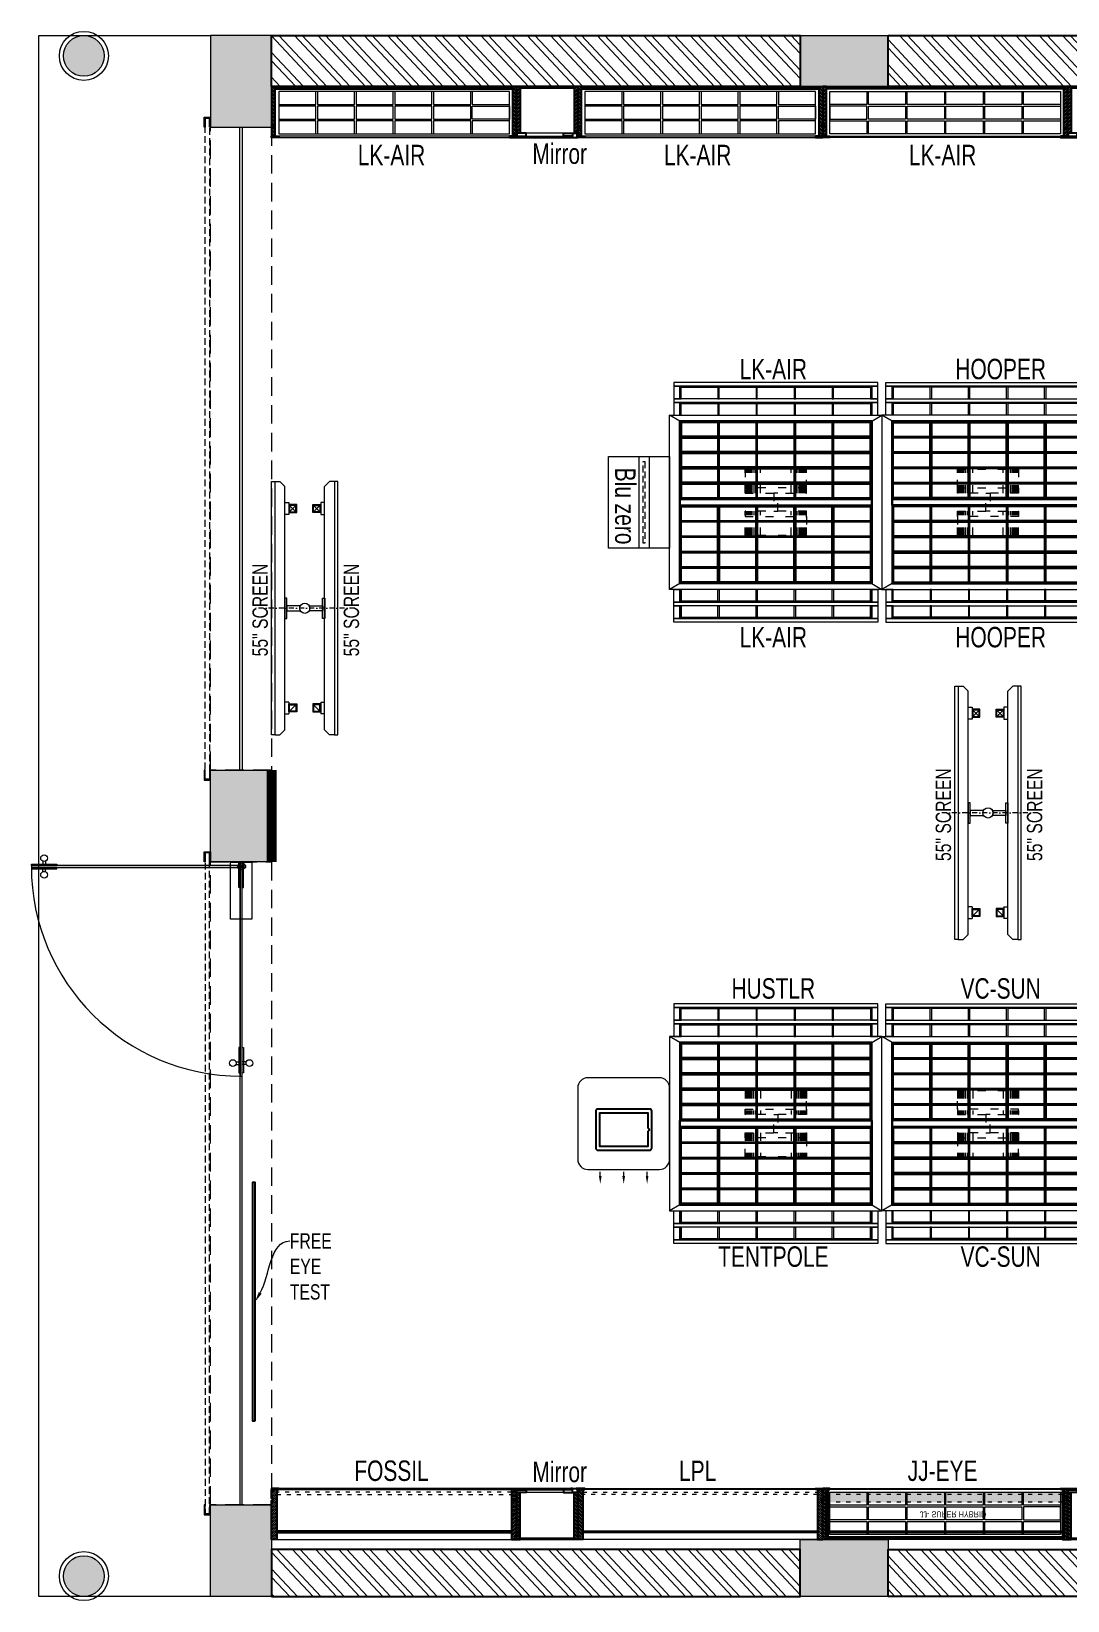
# Model space of a CAD drawing. Header units: feet. Extents: x 3559185 to 3582052, y -5471326 to -5463636.
# Drawn here: x 3559185 to 3564262, y -5471326 to -5463636 of the extents above; entities that cross this region are included whole.
import ezdxf
from ezdxf import colors
from ezdxf.entities.mleader import LeaderData, LeaderLine
from ezdxf.math import Vec2, Vec3

# ---------------------------------------------------------------- set-up
doc = ezdxf.new("R2010")
doc.units = ezdxf.units.FT
doc.header["$LTSCALE"] = 33
doc.header["$MEASUREMENT"] = 0
for name, pattern in [('a_p6_plan_L18$0$HIDDEN', [0.375, 0.25, -0.125]), ('ACAD_ISO03W100', [30, 12, -18]), ('D10_DASHED', [0.75, 0.5, -0.25]), ('DASHDOT2', [0.5, 0.25, -0.125, 0, -0.125]), ('HIDDENX2', [0.75, 0.5, -0.25])]:
    doc.linetypes.add(name, pattern=pattern)
for name, color, linetype, lineweight in [('A-Glazing', 4, 'Continuous', 20), ('A-shutter', 8, 'Continuous', 18), ('beam', 90, 'Continuous', 9), ('Column', 243, 'Continuous', 9), ('Glazing', 141, 'Continuous', 15), ('LENS-DIM', 252, 'Continuous', 5), ('LENS-FURNITURE', 13, 'Continuous', 9), ('LENS-TEXT', 31, 'Continuous', 5), ('LENS_DIMENSION', 193, 'Continuous', 0), ('LENS_TEXT', 31, 'Continuous', 5), ('LK-EQPMT', 3, 'Continuous', 18), ('LK-FF&E FLOOR', 1, 'Continuous', 9), ('LK-FF&E WALL', 1, 'Continuous', 9), ('LK-IT', 3, 'Continuous', 18), ('LK-MIRROR', 133, 'Continuous', 13), ('LN-ELEVATION-1', 81, 'Continuous', 25), ('LN-ELEVATION-2', 103, 'Continuous', 20), ('LN-ELEVATION-3', 125, 'Continuous', 18), ('LN-ELEVATION-4', 145, 'Continuous', 13), ('LN-ELEVATION-5', 167, 'Continuous', 5), ('LN-HATCH', 251, 'Continuous', 0), ('PLANO-TXT', 252, 'Continuous', 5), ('rolling shutter', 1, 'Continuous', 5), ('Steps', 4, 'Continuous', 9)]:
    doc.layers.add(name, color=color, linetype=linetype, lineweight=lineweight)
doc.layers.add('A-WALL', color=1, linetype='Continuous')
doc.styles.add('LK TXT', font='GILC____.TTF', dxfattribs={"height": 100})
doc.styles.get("Standard").update_dxf_attribs({"font": 'GILC____.TTF'})
pattern_1 = [(313.11, (-2978852.49, 5467675.42), (60.7760807, 56.89315), []), (313.11, (-2978853.79, 5467636.19), (60.7760807, 56.89315), [])]
pattern_2 = [(45, (7858054.0837, 3504049.203), (-4.4901280605, 4.4901280605), [])]

# ---------------------------------------------------------------- blocks, each defined once
blk = doc.blocks.new('*U49')
at = {"layer": 'A-shutter', "color": 5, "ltscale": 10}
for points in [[(41040926.6, -1561539.2), (41040926.6, -1561544.2), (41040881.6, -1561544.2), (41040881.6, -1561564.2), (41040926.6, -1561564.2), (41040926.6, -1561569.2), (41040876.6, -1561569.2), (41040876.6, -1561539.2)], [(41044076.6, -1561539.2), (41044076.6, -1561544.2), (41044121.6, -1561544.2), (41044121.6, -1561564.2), (41044076.6, -1561564.2), (41044076.6, -1561569.2), (41044126.6, -1561569.2), (41044126.6, -1561539.2)]]:
    blk.add_lwpolyline(points, close=True, dxfattribs=at)
at = {"layer": 'A-shutter', "color": 5, "linetype": 'HIDDENX2', "ltscale": 2}
blk.add_lwpolyline([(41040881.6, -1561544.2), (41040881.6, -1561564.2), (41044121.6, -1561564.2), (41044121.6, -1561544.2)], close=True, dxfattribs=at)
blk = doc.blocks.new('A$C12d2271f')
at = {"layer": 'Column'}
h = blk.add_hatch(color=8, dxfattribs=at)
h.dxf.hatch_style = 1
h.paths.add_polyline_path([(-22610, 7650, 1), (-22610, 7450, 1)])
h = blk.add_hatch(color=8, dxfattribs=at)
h.dxf.hatch_style = 1
h.paths.add_polyline_path([(-12700, 4050), (-12700, 3600), (-12400, 3600), (-12400, 4050)])
h.paths.add_polyline_path([(-12870, 7650), (-12870, 7400), (-12440, 7400), (-12440, 7650)])
h.paths.add_polyline_path([(-12870, 280), (-12870, 0), (-12440, 0), (-12440, 280)])
h.paths.add_polyline_path([(-15950, 4050), (-15950, 3600), (-15650, 3600), (-15650, 4050)])
h.paths.add_polyline_path([(-16110, 280), (-16110, 0), (-15680, 0), (-15680, 280)])
h.paths.add_polyline_path([(-19100, 280), (-19100, 0), (-18670, 0), (-18670, 280)])
h.paths.add_polyline_path([(-19100, 7650), (-19100, 7400), (-18670, 7400), (-18670, 7650)])
h.paths.add_polyline_path([(-16110, 7650), (-16110, 7400), (-15680, 7400), (-15680, 7650)])
h.paths.add_polyline_path([(-21990, 7650), (-21990, 7200), (-21690, 7200), (-21690, 7650)])
h.paths.add_polyline_path([(-21990, 4050), (-21990, 3600), (-21690, 3600), (-21690, 4050)])
h.paths.add_polyline_path([(-21990, 450), (-21990, 0), (-21690, 0), (-21690, 450)])
h = blk.add_hatch(color=8, dxfattribs=at)
h.dxf.hatch_style = 1
h.paths.add_polyline_path([(-22610, 0, 1), (-22610, 200, 1)])
at = {"layer": 'LN-HATCH'}
h = blk.add_hatch(dxfattribs=at)
h.set_pattern_fill('ANSI32', color=256, scale=222, angle=268.11)
h.set_pattern_definition(pattern_1)
h.paths.add_polyline_path([(-8740, 3960), (-12400, 3960), (-12400, 3685), (-8740, 3685)])
h.paths.add_polyline_path([(-12500, 3600), (-12700, 3600), (-12700, 280), (-12500, 280)])
h.paths.add_polyline_path([(-8640, 280), (-8440, 280), (-8440, 3600), (-8640, 3600)])
h.paths.add_polyline_path([(-5215, 280), (-5415, 280), (-5415, 3600), (-5215, 3600)])
h.paths.add_polyline_path([(-5215, 4050), (-5415, 4050), (-5415, 7400), (-5215, 7400)])
h.paths.add_polyline_path([(-8380, 7650), (-5575, 7650), (-5575, 7400), (-8380, 7400)])
h.paths.add_polyline_path([(-12440, 7650), (-8810, 7650), (-8810, 7400), (-12440, 7400)])
h.paths.add_polyline_path([(-15680, 7650), (-12870, 7650), (-12870, 7400), (-15680, 7400)])
h.paths.add_polyline_path([(-18670, 7650), (-16110, 7650), (-16110, 7400), (-18670, 7400)])
h.paths.add_polyline_path([(-21690, 7650), (-19100, 7650), (-19100, 7400), (-21690, 7400)])
h.paths.add_polyline_path([(-5145, 7650), (-2375, 7650), (-2375, 7400), (-5145, 7400)])
h.paths.add_polyline_path([(-1945, 7650), (-1115, 7650), (-1115, 7400), (-1945, 7400)])
h.paths.add_polyline_path([(-1945, 7400), (-2195, 7400), (-2195, 5230), (-1945, 5230), (-1945, 5380), (-250, 5380), (-250, 5630), (-1945, 5630)])
h.paths.add_polyline_path([(-250, 7400), (0, 7400), (0, 280), (-250, 280)])
h.paths.add_polyline_path([(-370, 7650), (-465, 7650), (-465, 7400), (-370, 7400)])
h = blk.add_hatch(dxfattribs=at)
h.set_pattern_fill('ANSI32', color=256, scale=222, angle=268.11)
h.set_pattern_definition(pattern_1)
h.paths.add_polyline_path([(-21690, 0), (-19100, 0), (-19100, 230), (-21690, 230)])
h.paths.add_polyline_path([(-16110, 0), (-18670, 0), (-18670, 230), (-16110, 230)])
h.paths.add_polyline_path([(-15680, 0), (-12870, 0), (-12870, 230), (-15680, 230)])
h.paths.add_polyline_path([(-8380, 0), (-5575, 0), (-5575, 230), (-8380, 230)])
at = {"layer": 'A-WALL'}
for points in [[(-21690, 7650), (-19100, 7650), (-19100, 7400), (-21690, 7400)], [(-18670, 7650), (-16110, 7650), (-16110, 7400), (-18670, 7400)], [(-21690, 0), (-19100, 0), (-19100, 230), (-21690, 230)], [(-16110, 0), (-18670, 0), (-18670, 230), (-16110, 230)]]:
    blk.add_lwpolyline(points, close=True, dxfattribs=at)
at = {"layer": 'beam', "linetype": 'a_p6_plan_L18$0$HIDDEN', "lineweight": 5, "ltscale": 11}
for points in [[(-21690, 4050), (-21990, 4050), (-21990, 7200), (-21690, 7200)], [(-21690, 450), (-21990, 450), (-21990, 3600), (-21690, 3600)]]:
    blk.add_lwpolyline(points, close=True, dxfattribs=at)
at = {"layer": 'Column'}
for points in [[(-21690, 7200), (-21690, 7650), (-21990, 7650), (-21990, 7200)], [(-18670, 7650), (-18670, 7400), (-19100, 7400), (-19100, 7650)], [(-21990, 3600), (-21990, 4050), (-21690, 4050), (-21690, 3600)], [(-21690, 0), (-21990, 0), (-21990, 450), (-21690, 450)], [(-18670, 280), (-18670, 0), (-19100, 0), (-19100, 280)]]:
    blk.add_lwpolyline(points, close=True, dxfattribs=at)
for centre, radius in [((-22610, 7550), 120), ((-22610, 7550), 100), ((-22610, 100), 120), ((-22610, 100), 100)]:
    blk.add_circle(centre, radius, dxfattribs=at)
at = {"layer": 'Steps'}
blk.add_lwpolyline([(-21990, 0), (-22830, 0), (-22830, 7650), (-21990, 7650)], dxfattribs=at)
at = {"layer": 'rolling shutter', "color": 2, "xscale": -1, "rotation": 269.9999994460998}
blk.add_blockref('*U49', (1539548.8, -41036876.6), dxfattribs=at)
at = {"layer": 'rolling shutter', "color": 2, "rotation": 270.0000005539002}
blk.add_blockref('*U49', (1539548.8, 41044526.6), dxfattribs=at)
blk = doc.blocks.new('Entrance Door')
at = {"layer": 'Glazing', "ltscale": 111}
blk.add_hatch(color=256, dxfattribs=at).paths.add_polyline_path([(18, -34.8), (18, -1235), (30, -1235), (30, -34.8)])
at = {"layer": 'Glazing'}
for p, q in [((30, -54.2), (18, -66.2)), ((1117.8, -31.3), (1117.8, -54.3)), ((1117.8, -89.2), (1117.8, -66.3)), ((1132.8, -31.3), (1132.8, -54.3)), ((1132.8, -89.2), (1132.8, -66.3))]:
    blk.add_line(p, q, dxfattribs=at)
at = {"layer": 'Glazing', "ltscale": 44}
for p, q in [((-4.9, -1156.3), (18, -1156.3)), ((-4.9, -1171.3), (18, -1171.3)), ((52.9, -1156.3), (30, -1156.3)), ((52.9, -1171.3), (30, -1171.3))]:
    blk.add_line(p, q, dxfattribs=at)
at = {"layer": 'Glazing'}
for points in [[(320, -120.5), (0, -120.5), (0, 0), (320, 0)], [(0, -54.2), (142.5, -54.2), (142.5, -46.8), (0, -46.8)], [(0, -66.2), (142.5, -66.2), (142.5, -73.7), (0, -73.7)], [(1180.8, -54.3), (1038.3, -54.3), (1038.3, -46.8), (1180.8, -46.8)], [(1180.8, -66.3), (1038.3, -66.3), (1038.3, -73.8), (1180.8, -73.8)]]:
    blk.add_lwpolyline(points, close=True, dxfattribs=at)
at = {"layer": 'Glazing', "ltscale": 222}
blk.add_lwpolyline([(-1.5, -66.2), (1198.8, -66.2), (1198.8, -54.2), (-1.5, -54.2)], close=True, dxfattribs=at)
at = {"layer": 'Glazing', "ltscale": 111}
blk.add_lwpolyline([(18, -34.8), (18, -1235), (30, -1235), (30, -34.8)], close=True, dxfattribs=at)
at = {"layer": 'Glazing', "ltscale": 44}
for points in [[(18, -1092.5), (18, -1235), (10.5, -1235), (10.5, -1092.5)], [(30, -1092.5), (30, -1235), (37.5, -1235), (37.5, -1092.5)]]:
    blk.add_lwpolyline(points, close=True, dxfattribs=at)
at = {"layer": 'Glazing'}
for centre, radius in [((1125.3, -13.9), 19), ((24, -58.7), 19.8), ((1125.3, -106.6), 19)]:
    blk.add_circle(centre, radius, dxfattribs=at)
at = {"layer": 'Glazing', "ltscale": 44}
for centre in [(-22.4, -1163.8), (70.4, -1163.8)]:
    blk.add_circle(centre, 19, dxfattribs=at)
at = {"layer": 'Glazing', "ltscale": 222}
blk.add_arc((24, -60.2), 1174.8, 270, 359.99955, dxfattribs=at)
blk = doc.blocks.new('VC HD 1200')
at = {"layer": 'LN-HATCH', "ltscale": 0.5}
h = blk.add_hatch(dxfattribs=at)
h.set_pattern_fill('ANSI31', color=256, scale=2)
h.set_pattern_definition([(45, (3760859.753, 1795248.936), (-4.490128061, 4.490128061), [])])
h.paths.add_polyline_path([(-1200, 250), (-1200, 60), (-1194, 60), (-1194, 50), (-1200, 50), (-1200, 6), (-1182, 6), (-1182, 250)])
h = blk.add_hatch(dxfattribs=at)
h.set_pattern_fill('ANSI31', color=256, scale=2)
h.set_pattern_definition(pattern_2)
h.paths.add_polyline_path([(0, 250), (0, 60), (-6, 60), (-6, 50), (0, 50), (0, 6), (-18, 6), (-18, 250)])
h = blk.add_hatch(dxfattribs=at)
h.set_pattern_fill('ANSI31', color=256, scale=2)
h.set_pattern_definition([(45, (7858047.0837, 3504049.203), (-4.4901280605, 4.4901280605), [])])
h.paths.add_polyline_path([(-1165, 6), (-1165, 0), (-1200, 0), (-1200, 6)])
h = blk.add_hatch(dxfattribs=at)
h.set_pattern_fill('ANSI31', color=256, scale=2)
h.set_pattern_definition(pattern_2)
h.paths.add_polyline_path([(-28, 6), (-28, 0), (0, 0), (0, 6)])
at = {"layer": 'LN-ELEVATION-1', "ltscale": 0.5}
for points in [[(-1200, 250), (-1200, 60), (-1194, 60), (-1194, 50), (-1200, 50), (-1200, 6), (-1182, 6), (-1182, 250)], [(-18, 238), (-1182, 238), (-1182, 244), (-18, 244)], [(0, 250), (0, 60), (-6, 60), (-6, 50), (0, 50), (0, 6), (-18, 6), (-18, 250)], [(-1165, 6), (-1165, 0), (-1200, 0), (-1200, 6)], [(-35, 6), (-35, 0), (0, 0), (0, 6)]]:
    blk.add_lwpolyline(points, close=True, dxfattribs=at)
at = {"layer": 'LN-ELEVATION-3', "ltscale": 0.5}
for p, q in [((-1182, 250), (-18, 250)), ((-1165, 6), (-35, 6)), ((-35, 0), (-1165, 0))]:
    blk.add_line(p, q, dxfattribs=at)
for points in [[(-1165, 226), (-35, 226), (-35, 18), (-1165, 18)], [(-1165, 226), (-983.3, 226), (-983.3, 162), (-1165, 162)], [(-1165, 90), (-983.3, 90), (-983.3, 154), (-1165, 154)], [(-975.3, 226), (-793.7, 226), (-793.7, 162), (-975.3, 162)], [(-975.3, 154), (-793.7, 154), (-793.7, 90), (-975.3, 90)], [(-785.7, 226), (-604, 226), (-604, 162), (-785.7, 162)], [(-785.7, 154), (-604, 154), (-604, 90), (-785.7, 90)], [(-596, 226), (-414.3, 226), (-414.3, 162), (-596, 162)], [(-596, 154), (-414.3, 154), (-414.3, 90), (-596, 90)], [(-406.3, 226), (-224.7, 226), (-224.7, 162), (-406.3, 162)], [(-406.3, 154), (-224.7, 154), (-224.7, 90), (-406.3, 90)], [(-216.7, 226), (-35, 226), (-35, 162), (-216.7, 162)], [(-216.7, 154), (-35, 154), (-35, 90), (-216.7, 90)], [(-1165, 82), (-983.3, 82), (-983.3, 18), (-1165, 18)], [(-975.3, 82), (-793.7, 82), (-793.7, 18), (-975.3, 18)], [(-785.7, 82), (-604, 82), (-604, 18), (-785.7, 18)], [(-596, 82), (-414.3, 82), (-414.3, 18), (-596, 18)], [(-406.3, 82), (-224.7, 82), (-224.7, 18), (-406.3, 18)], [(-216.7, 82), (-35, 82), (-35, 18), (-216.7, 18)]]:
    blk.add_lwpolyline(points, close=True, dxfattribs=at)
blk = doc.blocks.new('MIRROR')
at = {"layer": 'LN-HATCH', "ltscale": 0.5}
h = blk.add_hatch(dxfattribs=at)
h.set_pattern_fill('ANSI31', color=256, scale=2)
h.set_pattern_definition([(45, (4060433.7416, 1708720.787), (-4.4901280605, 4.4901280605), [])])
h.paths.add_polyline_path([(212.9, 101.3), (230.9, 101.3), (230.9, -127.7), (212.9, -127.7)])
h.paths.add_polyline_path([(230.9, 95.3), (494.9, 95.3), (494.9, 101.3), (230.9, 101.3)])
h.paths.add_polyline_path([(512.9, 101.3), (494.9, 101.3), (494.9, -127.7), (512.9, -127.7)])
at = {"layer": 'Defpoints'}
blk.add_lwpolyline([(512.9, 101.3), (212.9, 101.3), (212.9, -148.7), (512.9, -148.7)], close=True, dxfattribs=at)
at = {"layer": 'LN-ELEVATION-1'}
for points in [[(212.9, 101.3), (230.9, 101.3), (230.9, -127.7), (212.9, -127.7)], [(230.9, 95.3), (494.9, 95.3), (494.9, 101.3), (230.9, 101.3)], [(512.9, 101.3), (494.9, 101.3), (494.9, -127.7), (512.9, -127.7)], [(259.9, -141.7), (259.9, -127.7), (214.9, -127.7), (214.9, -148.7), (223.9, -148.7), (223.9, -147.2), (216.4, -147.2), (216.4, -141.7)], [(442.9, -141.7), (442.9, -127.7), (487.9, -127.7), (487.9, -148.7), (478.9, -148.7), (478.9, -147.2), (486.4, -147.2), (486.4, -141.7)], [(504.9, -148.7), (504.9, -147.2), (509.4, -147.2), (509.4, -129.2), (487.9, -129.2), (487.9, -127.7), (510.9, -127.7), (510.9, -148.7)]]:
    blk.add_lwpolyline(points, close=True, dxfattribs=at)
at = {"layer": 'LN-ELEVATION-2', "color": 4, "lineweight": 0}
blk.add_lwpolyline([(216.4, -141.7), (486.4, -141.7), (486.4, -147.2), (216.4, -147.2)], close=True, dxfattribs=at)
at = {"layer": 'LN-ELEVATION-2'}
blk.add_lwpolyline([(259.9, -141.7), (442.9, -141.7), (442.9, -127.7), (259.9, -127.7)], close=True, dxfattribs=at)
at = {"layer": 'LN-ELEVATION-4', "ltscale": 0.5}
blk.add_line((478.9, -148.7), (223.9, -148.7), dxfattribs=at)
blk = doc.blocks.new('JJ SH 1200')
at = {"layer": 'LN-HATCH', "ltscale": 0.5}
h = blk.add_hatch(dxfattribs=at)
h.set_pattern_fill('ANSI31', color=256, scale=2)
h.set_pattern_definition([(45, (4097187.331, 1708800.267), (-4.4901280605, 4.4901280605), [])])
h.paths.add_polyline_path([(792.1, 220), (792.1, 30), (786.1, 30), (786.1, 20), (792.1, 20), (792.1, -24), (767.1, -24), (767.1, 220)])
h.paths.add_polyline_path([(-382.9, 180), (767.1, 180), (767.1, 186), (-382.9, 186)])
h.paths.add_polyline_path([(757.1, -24), (757.1, -30), (792.1, -30), (792.1, -24)])
h.paths.add_polyline_path([(-407.9, 220), (-407.9, 30), (-401.9, 30), (-401.9, 20), (-407.9, 20), (-407.9, -24), (-382.9, -24), (-382.9, 220)])
h.paths.add_polyline_path([(-372.9, -24), (-372.9, -30), (-407.9, -30), (-407.9, -24)])
at = {"layer": 'LN-ELEVATION-1', "ltscale": 0.5}
for points in [[(-407.9, 220), (-407.9, 30), (-401.9, 30), (-401.9, 20), (-407.9, 20), (-407.9, -24), (-382.9, -24), (-382.9, 220)], [(-382.9, 180), (767.1, 180), (767.1, 186), (-382.9, 186)], [(792.1, 220), (792.1, 30), (786.1, 30), (786.1, 20), (792.1, 20), (792.1, -24), (767.1, -24), (767.1, 220)], [(-372.9, -24), (-372.9, -30), (-407.9, -30), (-407.9, -24)], [(757.1, -24), (757.1, -30), (792.1, -30), (792.1, -24)]]:
    blk.add_lwpolyline(points, close=True, dxfattribs=at)
at = {"layer": 'LN-ELEVATION-3', "ltscale": 0.5}
for p, q in [((767.1, 220), (-382.9, 220)), ((757.1, -24), (-372.9, -24)), ((-372.9, -30), (757.1, -30))]:
    blk.add_line(p, q, dxfattribs=at)
at = {"layer": 'LN-ELEVATION-4', "linetype": 'ACAD_ISO03W100', "ltscale": 0.05}
blk.add_lwpolyline([(767.1, 0), (-382.9, 0), (-382.9, -12), (767.1, -12)], close=True, dxfattribs=at)
blk = doc.blocks.new('JJ SHD 1200')
at = {"layer": 'LN-ELEVATION-5'}
h = blk.add_hatch(color=177, dxfattribs=at)
h.dxf.hatch_style = 1
h.paths.add_polyline_path([(1182, 68), (32, 68), (32, 18), (1182, 18)])
at = {"layer": 'LN-HATCH', "ltscale": 0.5}
h = blk.add_hatch(dxfattribs=at)
h.set_pattern_fill('ANSI31', color=256, scale=2)
h.set_pattern_definition([(45, (4097602.2716, 1708830.267), (-4.4901280605, 4.4901280605), [])])
h.paths.add_polyline_path([(1207, 250), (1207, 60), (1201, 60), (1201, 50), (1207, 50), (1207, 6), (1182, 6), (1182, 250)])
h.paths.add_polyline_path([(32, 210), (1182, 210), (1182, 216), (32, 216)])
h.paths.add_polyline_path([(1172, 6), (1172, 0), (1207, 0), (1207, 6)])
h.paths.add_polyline_path([(7, 250), (7, 60), (13, 60), (13, 50), (7, 50), (7, 6), (32, 6), (32, 250)])
h.paths.add_polyline_path([(42, 6), (42, 0), (7, 0), (7, 6)])
at = {"layer": 'LN-ELEVATION-1', "ltscale": 0.5}
for points in [[(7, 250), (7, 60), (13, 60), (13, 50), (7, 50), (7, 6), (25, 6), (25, 250)], [(7, 250), (7, 60), (13, 60), (13, 50), (7, 50), (7, 6), (32, 6), (32, 250)], [(25, 238), (1189, 238), (1189, 244), (25, 244)], [(1207, 250), (1207, 60), (1201, 60), (1201, 50), (1207, 50), (1207, 6), (1182, 6), (1182, 250)], [(1207, 250), (1207, 60), (1201, 60), (1201, 50), (1207, 50), (1207, 6), (1189, 6), (1189, 250)], [(32, 210), (1182, 210), (1182, 216), (32, 216)], [(42, 6), (42, 0), (7, 0), (7, 6)], [(42, 6), (42, 0), (7, 0), (7, 6)], [(1172, 6), (1172, 0), (1207, 0), (1207, 6)], [(1172, 6), (1172, 0), (1207, 0), (1207, 6)]]:
    blk.add_lwpolyline(points, close=True, dxfattribs=at)
at = {"layer": 'LN-ELEVATION-3', "ltscale": 0.5}
for p, q in [((1189, 250), (25, 250)), ((1182, 250), (32, 250)), ((1172, 6), (42, 6)), ((1172, 6), (42, 6)), ((42, 0), (1172, 0)), ((42, 0), (1172, 0))]:
    blk.add_line(p, q, dxfattribs=at)
for points in [[(1172, 226), (42, 226), (42, 18), (1172, 18)], [(223.7, 226), (42, 226), (42, 162), (223.7, 162)], [(223.7, 154), (42, 154), (42, 90), (223.7, 90)], [(413.3, 226), (231.7, 226), (231.7, 162), (413.3, 162)], [(413.3, 154), (231.7, 154), (231.7, 90), (413.3, 90)], [(603, 226), (421.3, 226), (421.3, 162), (603, 162)], [(603, 154), (421.3, 154), (421.3, 90), (603, 90)], [(792.7, 226), (611, 226), (611, 162), (792.7, 162)], [(792.7, 154), (611, 154), (611, 90), (792.7, 90)], [(982.3, 226), (800.7, 226), (800.7, 162), (982.3, 162)], [(982.3, 154), (800.7, 154), (800.7, 90), (982.3, 90)], [(1172, 226), (990.3, 226), (990.3, 162), (1172, 162)], [(1172, 90), (990.3, 90), (990.3, 154), (1172, 154)], [(223.7, 82), (42, 82), (42, 18), (223.7, 18)], [(413.3, 82), (231.7, 82), (231.7, 18), (413.3, 18)], [(603, 82), (421.3, 82), (421.3, 18), (603, 18)], [(792.7, 82), (611, 82), (611, 18), (792.7, 18)], [(982.3, 82), (800.7, 82), (800.7, 18), (982.3, 18)], [(1172, 82), (990.3, 82), (990.3, 18), (1172, 18)]]:
    blk.add_lwpolyline(points, close=True, dxfattribs=at)
at = {"layer": 'LN-ELEVATION-4', "linetype": 'ACAD_ISO03W100', "ltscale": 0.05}
for points in [[(1182, 68), (32, 68), (32, 18), (1182, 18)], [(1182, 30), (32, 30), (32, 18), (1182, 18)]]:
    blk.add_lwpolyline(points, close=True, dxfattribs=at)
at = {"layer": 'LK-FF&E WALL', "ltscale": 0.5, "insert": (482.5, 142.3), "char_height": 30, "attachment_point": 1}
blk.add_mtext_dynamic_manual_height_columns('\\pt120;JJ- SUPER HYBRID', width=526.835, gutter_width=500, heights=[0], dxfattribs=at)
blk = doc.blocks.new('GREETR 450x450')
at = {"layer": 'LN-ELEVATION-1', "linetype": 'ByBlock', "lineweight": -2}
for p, q in [((481.3, 339.7), (461, 339.7)), ((481.3, 225), (461, 225)), ((481.3, 110.3), (461, 110.3))]:
    blk.add_line(p, q, dxfattribs=at)
at = {"layer": 'LN-ELEVATION-1'}
for points in [[(355.5, 98.3), (355.5, 352.3, 0.414214), (345.5, 362.3), (163.5, 362.3, 0.414214), (153.5, 352.3), (153.5, 98.3, 0.414214), (163.5, 88.3), (345.5, 88.3, 0.414214)], [(264, 342.8), (336.5, 342.8), (336.5, 107.8), (172.5, 107.8), (172.5, 342.8), (245, 342.8, 0.327538), (246.9, 344.2, -0.733799), (262.1, 344.2, 0.327538)]]:
    blk.add_lwpolyline(points, format="xyb", close=True, dxfattribs=at)
at = {"layer": 'LN-ELEVATION-1', "linetype": 'ByBlock', "lineweight": -2}
for points in [[(481.3, 346.4), (481.3, 333.1), (521.3, 339.7)], [(481.3, 231.7), (481.3, 218.3), (521.3, 225)], [(481.3, 116.9), (481.3, 103.6), (521.3, 110.3)]]:
    blk.add_solid(points, dxfattribs=at)
at = {"layer": 'LN-ELEVATION-2'}
blk.add_lwpolyline([(50, 0), (400, 0, 0.414214), (450, 50), (450, 400, 0.414214), (400, 450), (50, 450, 0.414214), (0, 400), (0, 50, 0.414214)], format="xyb", close=True, dxfattribs=at)
blk = doc.blocks.new('ffgd')
at = {"layer": 'LN-ELEVATION-4', "linetype": 'ACAD_ISO03W100', "ltscale": 0.1}
blk.add_lwpolyline([(0, 47.3), (0, -41.5), (-20, -41.5), (-20, 47.3)], close=True, dxfattribs=at)
at = {"layer": 'LN-ELEVATION-5', "linetype": 'ACAD_ISO03W100', "ltscale": 0.1}
for p, q in [((-159.9, 165.7), (-159.9, 47.3)), ((-159.7, 165.7), (-159.7, 47.3)), ((-159.4, 165.7), (-159.4, 47.3)), ((-159, 165.7), (-159, 47.3)), ((-158.5, 165.7), (-158.5, 47.3)), ((-157.9, 165.7), (-157.9, 47.3)), ((-157.1, 165.7), (-157.1, 47.3)), ((-156.1, 165.7), (-156.1, 47.3)), ((-154.1, 165.7), (-154.1, 47.3)), ((-151.1, 165.7), (-151.1, 47.3)), ((-146.1, 165.7), (-146.1, 47.3)), ((-141.1, 165.7), (-141.1, 47.3)), ((-135.1, 165.7), (-135.1, 47.3)), ((-128.1, 165.7), (-128.1, 47.3)), ((-120.1, 165.7), (-120.1, 47.3)), ((-111.1, 165.7), (-111.1, 47.3)), ((-102.1, 165.7), (-102.1, 47.3)), ((-85, 165.7), (-85, 47.3)), ((65, 165.7), (65, 47.3)), ((82.1, 165.7), (82.1, 47.3)), ((91.1, 165.7), (91.1, 47.3)), ((100.1, 165.7), (100.1, 47.3)), ((108.1, 165.7), (108.1, 47.3)), ((115.1, 165.7), (115.1, 47.3)), ((121.1, 165.7), (121.1, 47.3)), ((126.1, 165.7), (126.1, 47.3)), ((131.1, 165.7), (131.1, 47.3)), ((134.1, 165.7), (134.1, 47.3)), ((136.1, 165.7), (136.1, 47.3)), ((137.1, 165.7), (137.1, 47.3)), ((137.9, 165.7), (137.9, 47.3)), ((138.5, 165.7), (138.5, 47.3)), ((139, 165.7), (139, 47.3)), ((139.4, 165.7), (139.4, 47.3)), ((139.7, 165.7), (139.7, 47.3)), ((139.9, 165.7), (139.9, 47.3)), ((-159.9, -41.5), (-159.9, -159.9)), ((-159.7, -41.5), (-159.7, -159.9)), ((-159.4, -41.5), (-159.4, -159.9)), ((-159, -41.5), (-159, -159.9)), ((-158.5, -41.5), (-158.5, -159.9)), ((-157.9, -41.5), (-157.9, -159.9)), ((-157.1, -41.5), (-157.1, -159.9)), ((-156.1, -41.5), (-156.1, -159.9)), ((-154.1, -41.5), (-154.1, -159.9)), ((-151.1, -41.5), (-151.1, -159.9)), ((-146.1, -41.5), (-146.1, -159.9)), ((-141.1, -41.5), (-141.1, -159.9)), ((-135.1, -41.5), (-135.1, -159.9)), ((-128.1, -41.5), (-128.1, -159.9)), ((-120.1, -41.5), (-120.1, -159.9)), ((-111.1, -41.5), (-111.1, -159.9)), ((-102.1, -41.5), (-102.1, -159.9)), ((-85, -41.5), (-85, -159.9)), ((65, -41.5), (65, -159.9)), ((82.1, -41.5), (82.1, -159.9)), ((91.1, -41.5), (91.1, -159.9)), ((100.1, -41.5), (100.1, -159.9)), ((108.1, -41.5), (108.1, -159.9)), ((115.1, -41.5), (115.1, -159.9)), ((121.1, -41.5), (121.1, -159.9)), ((126.1, -41.5), (126.1, -159.9)), ((131.1, -41.5), (131.1, -159.9)), ((134.1, -41.5), (134.1, -159.9)), ((136.1, -41.5), (136.1, -159.9)), ((137.1, -41.5), (137.1, -159.9)), ((137.9, -41.5), (137.9, -159.9)), ((138.5, -41.5), (138.5, -159.9)), ((139, -41.5), (139, -159.9)), ((139.4, -41.5), (139.4, -159.9)), ((139.7, -41.5), (139.7, -159.9)), ((139.9, -41.5), (139.9, -159.9))]:
    blk.add_line(p, q, dxfattribs=at)
for points in [[(140, 73), (140, 165.7), (-160, 165.7), (-160, 73)], [(140, -67.1), (140, -159.9), (-160, -159.9), (-160, -67.1)]]:
    blk.add_lwpolyline(points, dxfattribs=at)
for points in [[(140, 73), (140, 47.3), (-160, 47.3), (-160, 73)], [(140, -41.5), (140, -67.1), (-160, -67.1), (-160, -41.5)]]:
    blk.add_lwpolyline(points, close=True, dxfattribs=at)
blk = doc.blocks.new('EURO 1040 x 1175')
at = {"layer": 'LN-ELEVATION-1'}
for points in [[(-470, -327.4), (470, -327.4), (470, 467.6), (-470, 467.6)], [(-470, 85.1), (470, 85.1), (470, 467.6), (-470, 467.6)], [(-283.2, 85.1), (-277.2, 85.1), (-277.2, 467.6), (-283.2, 467.6)], [(-96.4, 85.1), (-90.4, 85.1), (-90.4, 467.6), (-96.4, 467.6)], [(90.4, 85.1), (96.4, 85.1), (96.4, 467.6), (90.4, 467.6)], [(277.2, 85.1), (283.2, 85.1), (283.2, 467.6), (277.2, 467.6)], [(-470, 386.6), (-283.2, 386.6), (-283.2, 392.6), (-470, 392.6)], [(-277.2, 386.6), (-96.4, 386.6), (-96.4, 392.6), (-277.2, 392.6)], [(-90.4, 386.6), (90.4, 386.6), (90.4, 392.6), (-90.4, 392.6)], [(96.4, 386.6), (277.2, 386.6), (277.2, 392.6), (96.4, 392.6)], [(283.2, 386.6), (470, 386.6), (470, 392.6), (283.2, 392.6)], [(-470, 311.2), (-283.2, 311.2), (-283.2, 317.2), (-470, 317.2)], [(-277.2, 311.2), (-96.4, 311.2), (-96.4, 317.2), (-277.2, 317.2)], [(-90.4, 311.2), (90.4, 311.2), (90.4, 317.2), (-90.4, 317.2)], [(96.4, 311.2), (277.2, 311.2), (277.2, 317.2), (96.4, 317.2)], [(283.2, 311.2), (470, 311.2), (470, 317.2), (283.2, 317.2)], [(-470, 235.8), (-283.2, 235.8), (-283.2, 241.8), (-470, 241.8)], [(-277.2, 235.8), (-96.4, 235.8), (-96.4, 241.8), (-277.2, 241.8)], [(-90.4, 235.8), (90.4, 235.8), (90.4, 241.8), (-90.4, 241.8)], [(96.4, 235.8), (277.2, 235.8), (277.2, 241.8), (96.4, 241.8)], [(283.2, 235.8), (470, 235.8), (470, 241.8), (283.2, 241.8)], [(-470, 160.4), (-283.2, 160.4), (-283.2, 166.4), (-470, 166.4)], [(-277.2, 160.4), (-96.4, 160.4), (-96.4, 166.4), (-277.2, 166.4)], [(-90.4, 160.4), (90.4, 160.4), (90.4, 166.4), (-90.4, 166.4)], [(96.4, 160.4), (277.2, 160.4), (277.2, 166.4), (96.4, 166.4)], [(283.2, 160.4), (470, 160.4), (470, 166.4), (283.2, 166.4)], [(-470, 85.1), (470, 85.1), (470, 55.1), (-470, 55.1)], [(-470, 55.1), (470, 55.1), (470, -327.4), (-470, -327.4)], [(-283.2, 55.1), (-277.2, 55.1), (-277.2, -327.4), (-283.2, -327.4)], [(-96.4, 55.1), (-90.4, 55.1), (-90.4, -327.4), (-96.4, -327.4)], [(90.4, 55.1), (96.4, 55.1), (96.4, -327.4), (90.4, -327.4)], [(277.2, 55.1), (283.2, 55.1), (283.2, -327.4), (277.2, -327.4)], [(-470, -20.3), (-283.2, -20.3), (-283.2, -26.3), (-470, -26.3)], [(-277.2, -20.3), (-96.4, -20.3), (-96.4, -26.3), (-277.2, -26.3)], [(-90.4, -20.3), (90.4, -20.3), (90.4, -26.3), (-90.4, -26.3)], [(96.4, -20.3), (277.2, -20.3), (277.2, -26.3), (96.4, -26.3)], [(283.2, -20.3), (470, -20.3), (470, -26.3), (283.2, -26.3)], [(-470, -95.7), (-283.2, -95.7), (-283.2, -101.7), (-470, -101.7)], [(-277.2, -95.7), (-96.4, -95.7), (-96.4, -101.7), (-277.2, -101.7)], [(-90.4, -95.7), (90.4, -95.7), (90.4, -101.7), (-90.4, -101.7)], [(96.4, -95.7), (277.2, -95.7), (277.2, -101.7), (96.4, -101.7)], [(283.2, -95.7), (470, -95.7), (470, -101.7), (283.2, -101.7)], [(-470, -171.1), (-283.2, -171.1), (-283.2, -177.1), (-470, -177.1)], [(-277.2, -171.1), (-96.4, -171.1), (-96.4, -177.1), (-277.2, -177.1)], [(-90.4, -171.1), (90.4, -171.1), (90.4, -177.1), (-90.4, -177.1)], [(96.4, -171.1), (277.2, -171.1), (277.2, -177.1), (96.4, -177.1)], [(283.2, -171.1), (470, -171.1), (470, -177.1), (283.2, -177.1)], [(-470, -246.4), (-283.2, -246.4), (-283.2, -252.4), (-470, -252.4)], [(-277.2, -246.4), (-96.4, -246.4), (-96.4, -252.4), (-277.2, -252.4)], [(-90.4, -246.4), (90.4, -246.4), (90.4, -252.4), (-90.4, -252.4)], [(96.4, -246.4), (277.2, -246.4), (277.2, -252.4), (96.4, -252.4)], [(283.2, -246.4), (470, -246.4), (470, -252.4), (283.2, -252.4)]]:
    blk.add_lwpolyline(points, close=True, dxfattribs=at)
for points in [[(-283.2, 461.6), (-464, 461.6), (-464, 317.2)], [(-96.4, 461.6), (-277.2, 461.6)], [(90.4, 461.6), (-90.4, 461.6)], [(277.2, 461.6), (96.4, 461.6)], [(464, 317.2), (464, 461.6), (283.2, 461.6)], [(-464, 311.2), (-464, 241.8)], [(464, 241.8), (464, 311.2)], [(-464, 235.8), (-464, 166.4)], [(464, 166.4), (464, 235.8)], [(-464, 160.4), (-464, 91.1), (-283.2, 91.1)], [(283.2, 91.1), (464, 91.1), (464, 160.4)], [(-277.2, 91.1), (-96.4, 91.1)], [(-90.4, 91.1), (90.4, 91.1)], [(96.4, 91.1), (277.2, 91.1)], [(-464, -20.3), (-464, 49.1), (-283.2, 49.1)], [(-277.2, 49.1), (-96.4, 49.1)], [(-90.4, 49.1), (90.4, 49.1)], [(96.4, 49.1), (277.2, 49.1)], [(283.2, 49.1), (464, 49.1), (464, -20.3)], [(-464, -95.7), (-464, -26.3)], [(464, -26.3), (464, -95.7)], [(-464, -171.1), (-464, -101.7)], [(464, -101.7), (464, -171.1)], [(-283.2, -321.4), (-464, -321.4), (-464, -177.1)], [(464, -177.1), (464, -321.4), (283.2, -321.4)], [(-96.4, -321.4), (-277.2, -321.4)], [(90.4, -321.4), (-90.4, -321.4)], [(277.2, -321.4), (96.4, -321.4)]]:
    blk.add_lwpolyline(points, dxfattribs=at)
at = {"layer": 'LN-ELEVATION-2'}
blk.add_lwpolyline([(-520, -357.4), (520, -357.4), (520, 497.6), (-520, 497.6)], close=True, dxfattribs=at)
for points in [[(-470, 467.6), (-520, 497.6)], [(470, 467.6), (520, 497.6)], [(-470, -327.4), (-520, -357.4)], [(470, -327.4), (520, -357.4)]]:
    blk.add_lwpolyline(points, dxfattribs=at)
at = {"layer": 'LN-ELEVATION-3'}
for points in [[(-500, 559.6), (500, 559.6), (500, 577.6), (-500, 577.6)], [(-500, 497.6), (-470, 497.6), (-470, 559.6), (-500, 559.6)], [(470, 497.6), (500, 497.6), (500, 559.6), (470, 559.6)], [(-500, -357.4), (-470, -357.4), (-470, -419.4), (-500, -419.4)], [(470, -357.4), (500, -357.4), (500, -419.4), (470, -419.4)], [(-500, -419.4), (500, -419.4), (500, -437.4), (-500, -437.4)]]:
    blk.add_lwpolyline(points, close=True, dxfattribs=at)
at = {"layer": 'LN-ELEVATION-4'}
for points in [[(-500, 639.6), (500, 639.6), (500, 657.6), (-500, 657.6)], [(-500, 577.6), (-470, 577.6), (-470, 639.6), (-500, 639.6)], [(470, 577.6), (500, 577.6), (500, 639.6), (470, 639.6)], [(-470, 497.6), (-464, 497.6), (-464, 559.6), (-470, 559.6)], [(-464, 553.6), (-283.2, 553.6), (-283.2, 559.6), (-464, 559.6)], [(-283.2, 497.6), (-277.2, 497.6), (-277.2, 559.6), (-283.2, 559.6)], [(-277.2, 553.6), (-96.4, 553.6), (-96.4, 559.6), (-277.2, 559.6)], [(-96.4, 497.6), (-90.4, 497.6), (-90.4, 559.6), (-96.4, 559.6)], [(-90.4, 553.6), (90.4, 553.6), (90.4, 559.6), (-90.4, 559.6)], [(90.4, 497.6), (96.4, 497.6), (96.4, 559.6), (90.4, 559.6)], [(96.4, 553.6), (277.2, 553.6), (277.2, 559.6), (96.4, 559.6)], [(277.2, 497.6), (283.2, 497.6), (283.2, 559.6), (277.2, 559.6)], [(283.2, 553.6), (464, 553.6), (464, 559.6), (283.2, 559.6)], [(464, 497.6), (470, 497.6), (470, 559.6), (464, 559.6)], [(-470, -357.4), (-464, -357.4), (-464, -419.4), (-470, -419.4)], [(-283.2, -357.4), (-277.2, -357.4), (-277.2, -419.4), (-283.2, -419.4)], [(-96.4, -357.4), (-90.4, -357.4), (-90.4, -419.4), (-96.4, -419.4)], [(90.4, -357.4), (96.4, -357.4), (96.4, -419.4), (90.4, -419.4)], [(277.2, -357.4), (283.2, -357.4), (283.2, -419.4), (277.2, -419.4)], [(464, -357.4), (470, -357.4), (470, -419.4), (464, -419.4)], [(-500, -437.4), (-470, -437.4), (-470, -499.4), (-500, -499.4)], [(-464, -413.4), (-283.2, -413.4), (-283.2, -419.4), (-464, -419.4)], [(-277.2, -413.4), (-96.4, -413.4), (-96.4, -419.4), (-277.2, -419.4)], [(-90.4, -413.4), (90.4, -413.4), (90.4, -419.4), (-90.4, -419.4)], [(96.4, -413.4), (277.2, -413.4), (277.2, -419.4), (96.4, -419.4)], [(283.2, -413.4), (464, -413.4), (464, -419.4), (283.2, -419.4)], [(470, -437.4), (500, -437.4), (500, -499.4), (470, -499.4)], [(-500, -499.4), (500, -499.4), (500, -517.4), (-500, -517.4)]]:
    blk.add_lwpolyline(points, close=True, dxfattribs=at)
at = {"layer": 'LN-ELEVATION-5'}
for points in [[(-470, 577.6), (-464, 577.6), (-464, 639.6), (-470, 639.6)], [(-464, 633.6), (-283.2, 633.6), (-283.2, 639.6), (-464, 639.6)], [(-283.2, 577.6), (-277.2, 577.6), (-277.2, 639.6), (-283.2, 639.6)], [(-277.2, 633.6), (-96.4, 633.6), (-96.4, 639.6), (-277.2, 639.6)], [(-96.4, 577.6), (-90.4, 577.6), (-90.4, 639.6), (-96.4, 639.6)], [(-90.4, 633.6), (90.4, 633.6), (90.4, 639.6), (-90.4, 639.6)], [(90.4, 577.6), (96.4, 577.6), (96.4, 639.6), (90.4, 639.6)], [(96.4, 633.6), (277.2, 633.6), (277.2, 639.6), (96.4, 639.6)], [(277.2, 577.6), (283.2, 577.6), (283.2, 639.6), (277.2, 639.6)], [(283.2, 633.6), (464, 633.6), (464, 639.6), (283.2, 639.6)], [(464, 577.6), (470, 577.6), (470, 639.6), (464, 639.6)], [(-470, -437.4), (-464, -437.4), (-464, -499.4), (-470, -499.4)], [(-283.2, -437.4), (-277.2, -437.4), (-277.2, -499.4), (-283.2, -499.4)], [(-96.4, -437.4), (-90.4, -437.4), (-90.4, -499.4), (-96.4, -499.4)], [(90.4, -437.4), (96.4, -437.4), (96.4, -499.4), (90.4, -499.4)], [(277.2, -437.4), (283.2, -437.4), (283.2, -499.4), (277.2, -499.4)], [(464, -437.4), (470, -437.4), (470, -499.4), (464, -499.4)], [(-464, -493.4), (-283.2, -493.4), (-283.2, -499.4), (-464, -499.4)], [(-277.2, -493.4), (-96.4, -493.4), (-96.4, -499.4), (-277.2, -499.4)], [(-90.4, -493.4), (90.4, -493.4), (90.4, -499.4), (-90.4, -499.4)], [(96.4, -493.4), (277.2, -493.4), (277.2, -499.4), (96.4, -499.4)], [(283.2, -493.4), (464, -493.4), (464, -499.4), (283.2, -499.4)]]:
    blk.add_lwpolyline(points, close=True, dxfattribs=at)
at = {"layer": 'LENS-DIM'}
blk.add_blockref('ffgd', (10, 67.1), dxfattribs=at)
blk = doc.blocks.new('BLUE ZERO')
at = {"layer": 'LENS-FURNITURE', "ltscale": 0.5}
for points in [[(86206.7, 120883.4), (86206.7, 120433.4), (85906.7, 120433.4), (85906.7, 120883.4)], [(86106.7, 120883.4), (86106.7, 120433.4), (86056.7, 120433.4), (86056.7, 120883.4)]]:
    blk.add_lwpolyline(points, close=True, dxfattribs=at)
at = {"layer": 'LENS-FURNITURE', "linetype": 'D10_DASHED', "ltscale": 2}
blk.add_lwpolyline([(86085.7, 120858.4), (86085.7, 120458.4), (86077.7, 120458.4), (86077.7, 120858.4)], close=True, dxfattribs=at)
blk = doc.blocks.new('55INCH')
at = {"layer": 'LK-EQPMT', "ltscale": 12}
for p, q in [((2111558.8, 1135690.5), (2111583.2, 1135690.5)), ((2111583.2, 1135690.5), (2111607.7, 1135666)), ((2111607.7, 1134473.9), (2111607.7, 1135666)), ((2111607.7, 1135587.9), (2111627.2, 1135587.9)), ((2111627.2, 1135587.9), (2111627.2, 1135529.3)), ((2111627.2, 1135529.3), (2111607.7, 1135529.3)), ((2111627.2, 1134610.6), (2111607.7, 1134610.6)), ((2111627.2, 1134610.6), (2111627.2, 1134552)), ((2111607.7, 1134552), (2111627.2, 1134552)), ((2111558.8, 1134449.5), (2111583.2, 1134449.5)), ((2111583.2, 1134449.5), (2111607.7, 1134473.9))]:
    blk.add_line(p, q, dxfattribs=at)
at = {"layer": 'LK-EQPMT'}
for p, q in [((2111661.6, 1135543.3), (2111631, 1135573.9)), ((2111661.6, 1135573.9), (2111631, 1135543.3)), ((2111661.6, 1134597.1), (2111631, 1134566.5))]:
    blk.add_line(p, q, dxfattribs=at)
at = {"layer": 'LK-EQPMT', "ltscale": 12}
blk.add_lwpolyline([(2111542.6, 1135690.5), (2111558.8, 1135690.5), (2111558.8, 1134449.5), (2111542.6, 1134449.5)], close=True, dxfattribs=at)
at = {"layer": 'LK-EQPMT'}
for points in [[(2111627.2, 1135577.7), (2111627.2, 1135539.5), (2111665.4, 1135539.5), (2111665.4, 1135577.7)], [(2111631, 1135573.9), (2111631, 1135543.3), (2111661.6, 1135543.3), (2111661.6, 1135573.9)], [(2111627.2, 1134562.7), (2111627.2, 1134600.9), (2111665.4, 1134600.9), (2111665.4, 1134562.7)], [(2111631, 1134566.5), (2111631, 1134597.1), (2111661.6, 1134597.1), (2111661.6, 1134566.5)]]:
    blk.add_lwpolyline(points, close=True, dxfattribs=at)

msp = doc.modelspace()

# ---------------------------------------------------------------- linework, layer by layer
msp.add_lwpolyline([(3560281.5, -5470445.6), (3560281.5, -5469277.6), (3560269.5, -5469277.6), (3560269.5, -5470445.6)], close=True)
at = {"layer": 'A-Glazing'}
for points in [[(3560218.4, -5464106.1), (3560218.4, -5467256.1), (3560206.4, -5467256.1), (3560206.4, -5464106.1)], [(3560218.4, -5470856.1), (3560218.4, -5467706.1), (3560206.4, -5467706.1), (3560206.4, -5470856.1)]]:
    msp.add_lwpolyline(points, close=True, dxfattribs=at)
at = {"layer": 'LK-IT', "color": 1, "linetype": 'DASHDOT2', "ltscale": 3}
for p, q in [((3560769.4, -5466463.2), (3560280.3, -5466463.2)), ((3564116.9, -5467466.1), (3563627.8, -5467466.1))]:
    msp.add_line(p, q, dxfattribs=at)
at = {"layer": 'LK-IT'}
for points in [[(3560427.4, -5466413.2), (3560427.4, -5466513.2), (3560437.4, -5466513.2), (3560437.4, -5466413.2)], [(3560622.3, -5466413.2), (3560622.3, -5466513.2), (3560612.3, -5466513.2), (3560612.3, -5466413.2)], [(3563774.9, -5467416.1), (3563774.9, -5467516.1), (3563784.9, -5467516.1), (3563784.9, -5467416.1)], [(3563969.8, -5467416.1), (3563969.8, -5467516.1), (3563959.8, -5467516.1), (3563959.8, -5467416.1)]]:
    msp.add_lwpolyline(points, close=True, dxfattribs=at)
for points in [[(3560503.2, -5466450.7), (3560437.4, -5466450.7), (3560437.4, -5466475.7), (3560503.2, -5466475.7, -0.267949), (3560503.2, -5466450.7, 1)], [(3560546.5, -5466450.7), (3560612.3, -5466450.7), (3560612.3, -5466475.7), (3560546.5, -5466475.7, 0.267949), (3560546.5, -5466450.7, -1)], [(3563850.7, -5467453.6), (3563784.9, -5467453.6), (3563784.9, -5467478.6), (3563850.7, -5467478.6, -0.267949), (3563850.7, -5467453.6, 1)], [(3563894, -5467453.6), (3563959.8, -5467453.6), (3563959.8, -5467478.6), (3563894, -5467478.6, 0.267949), (3563894, -5467453.6, -1)]]:
    msp.add_lwpolyline(points, format="xyb", dxfattribs=at)
at = {"layer": 'LK-IT', "color": 1}
for centre in [(3560524.9, -5466463.2), (3563872.4, -5467466.1)]:
    msp.add_circle(centre, 25, dxfattribs=at)
at = {"layer": 'LK-MIRROR', "linetype": 'ACAD_ISO03W100', "ltscale": 0.05, "const_width": 50}
msp.add_lwpolyline([(3560362.4, -5467256.1), (3560362.4, -5467706.1)], dxfattribs=at)

# ---------------------------------------------------------------- block references
at = {"layer": 'A-Glazing', "xscale": 0.8748404702498997, "yscale": 0.8748404702498997, "zscale": 0.8748404702498997, "rotation": 270.0000110912967}
msp.add_blockref('Entrance Door', (3560265.8, -5467707.4), dxfattribs=at)
at = {"layer": 'LENS_DIMENSION'}
msp.add_blockref('A$C12d2271f', (3582052.4, -5471306.1), dxfattribs=at)
at = {"layer": 'LK-FF&E FLOOR', "xscale": -1, "rotation": 180}
msp.add_blockref('EURO 1040 x 1175', (3562832.4, -5465873.6), dxfattribs=at)
at = {"layer": 'LK-FF&E FLOOR'}
for name, p, rotation in [('EURO 1040 x 1175', (3563872.4, -5465873.6), 180), ('GREETR 450x450', (3561862.4, -5468763.6), 270)]:
    msp.add_blockref(name, p, dxfattribs=dict(at, rotation=rotation))
for name, p in [('BLUE ZERO', (3476105.7, -5586602)), ('EURO 1040 x 1175', (3562832.4, -5469058.7))]:
    msp.add_blockref(name, p, dxfattribs=at)
at = {"layer": 'LK-FF&E FLOOR', "xscale": -1}
msp.add_blockref('EURO 1040 x 1175', (3563872.4, -5469058.7), dxfattribs=at)
at = {"layer": 'LK-FF&E WALL', "xscale": -1}
for p in [(3560362.4, -5464156.1), (3561862.4, -5464156.1)]:
    msp.add_blockref('VC HD 1200', p, dxfattribs=at)
at = {"layer": 'LK-FF&E WALL'}
for name, p in [('MIRROR', (3561349.4, -5464007.5)), ('VC HD 1200', (3564262.4, -5464156.1)), ('MIRROR', (3564049.4, -5464007.5))]:
    msp.add_blockref(name, p, dxfattribs=at)
at = {"layer": 'LK-FF&E WALL', "rotation": 180}
msp.add_blockref('JJ SH 1200', (3561154.4, -5470806.1), dxfattribs=at)
at = {"layer": 'LK-FF&E WALL', "xscale": -1, "rotation": 180}
for name, p in [('MIRROR', (3561349.4, -5470924.8)), ('JJ SH 1200', (3562270.3, -5470806.1)), ('JJ SHD 1200', (3563055.4, -5470776.1)), ('MIRROR', (3564049.4, -5470924.8))]:
    msp.add_blockref(name, p, dxfattribs=at)
at = {"layer": 'LK-IT'}
for p in [(1448819.8, -6601533.1), (1452167.3, -6602536.1)]:
    msp.add_blockref('55INCH', p, dxfattribs=at)
at = {"layer": 'LK-IT', "xscale": -1}
for p in [(5672229.9, -6601533.1), (5675577.4, -6602536.1)]:
    msp.add_blockref('55INCH', p, dxfattribs=at)

# ---------------------------------------------------------------- texts
at = {"layer": 'LENS-TEXT', "color": 0, "linetype": 'Continuous', "ltscale": 3, "char_height": 75, "width": 783.964, "attachment_point": 5, "rotation": 90, "style": 'LK TXT'}
for insert in [(3560306.6, -5466471.6), (3560753.6, -5466471.6), (3563654.1, -5467474.6), (3564101.1, -5467474.6)]:
    msp.add_mtext('\\pt225;55" SCREEN', dxfattribs=dict(at, insert=insert))
at = {"layer": 'LENS_TEXT', "linetype": 'Continuous', "ltscale": 3, "char_height": 100, "width": 324.474, "attachment_point": 5, "style": 'LK TXT'}
for insert in [(3561773.9, -5464236.1), (3561773.9, -5470696.1)]:
    msp.add_mtext('{\\C7;Mirror}', dxfattribs=dict(at, insert=insert))
at = {"layer": 'PLANO-TXT', "linetype": 'Continuous', "ltscale": 3, "char_height": 100, "width": 244.677, "attachment_point": 5, "style": 'LK TXT'}
for s, insert in [('LK-AIR', (3560949.8, -5464242)), ('LK-AIR', (3562449.8, -5464242)), ('LK-AIR', (3563649.8, -5464242)), ('LK-AIR', (3562820.4, -5465291.3)), ('HOOPER', (3563934.4, -5465291.3)), ('LK-AIR', (3562820.4, -5466605.3)), ('HOOPER', (3563934.4, -5466605.3)), ('HUSTLR', (3562820.4, -5468326.9)), ('VC-SUN', (3563934.4, -5468326.9)), ('TENTPOLE', (3562820.4, -5469641)), ('VC-SUN', (3563934.4, -5469641)), ('FOSSIL', (3560949.8, -5470690.3)), ('LPL', (3562449.8, -5470690.3)), ('JJ-EYE', (3563649.8, -5470690.3))]:
    msp.add_mtext(s, dxfattribs=dict(at, insert=insert))
at = {"layer": 'PLANO-TXT', "linetype": 'Continuous', "ltscale": 3, "insert": (3562094.8, -5465962.4), "char_height": 100, "width": 510.552, "attachment_point": 5, "rotation": 270, "style": 'LK TXT'}
msp.add_mtext('\\pt800;Blu zero', dxfattribs=at)

# ---------------------------------------------------------------- leaders
at = {"layer": 'LENS_TEXT', "color": 1, "linetype": 'Continuous', "ltscale": 3}
ml = msp.add_multileader_mtext('Standard', dxfattribs=at)
ml.set_content('{\\C256;FREE EYE TEST}', color=1)
ml.set_leader_properties(color=256, linetype='ByLayer', lineweight=-1)
ml.build(insert=Vec2(0, 0))
ml.multileader.update_dxf_attribs({"leader_type": 2, "dogleg_length": 0.36, "arrow_head_size": 50})
ctx = ml.context
ctx.base_point, ctx.char_height, ctx.arrow_head_size, ctx.landing_gap_size, ctx.plane_origin = Vec3(3560451.7, -5469563.8), 75, 50, 0.09, Vec3(3559173.9, -5468201.4)
notes = []
notes.append((ctx, [(0, (1, 1, 0), (3560451.3, -5469563.8), (1, 0), 0.36, [(1, [(3560281.5, -5469861.6)], 0, [])])]))
ctx.mtext.insert, ctx.mtext.width, ctx.mtext.flow_direction = Vec3(3560451.8, -5469525.9), 354.238, 5
for ctx, leaders in notes:
    for number, flags, end, landing, length, lines in leaders:
        leader = LeaderData()
        leader.index, (leader.has_last_leader_line, leader.has_dogleg_vector, leader.attachment_direction) = number, flags
        leader.last_leader_point, leader.dogleg_vector, leader.dogleg_length = Vec3(end), Vec3(landing), length
        for number, points, colour, breaks in lines:
            line = LeaderLine()
            line.index, line.vertices, line.color, line.breaks = number, Vec3.list(points), colors.encode_raw_color(colour), breaks
            leader.lines.append(line)
        ctx.leaders.append(leader)

doc.saveas('drawing.dxf')
